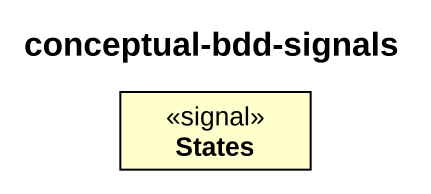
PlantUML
@startuml
title conceptual-bdd-signals
hide circle
hide empty members
class States <<signal>>
@enduml
